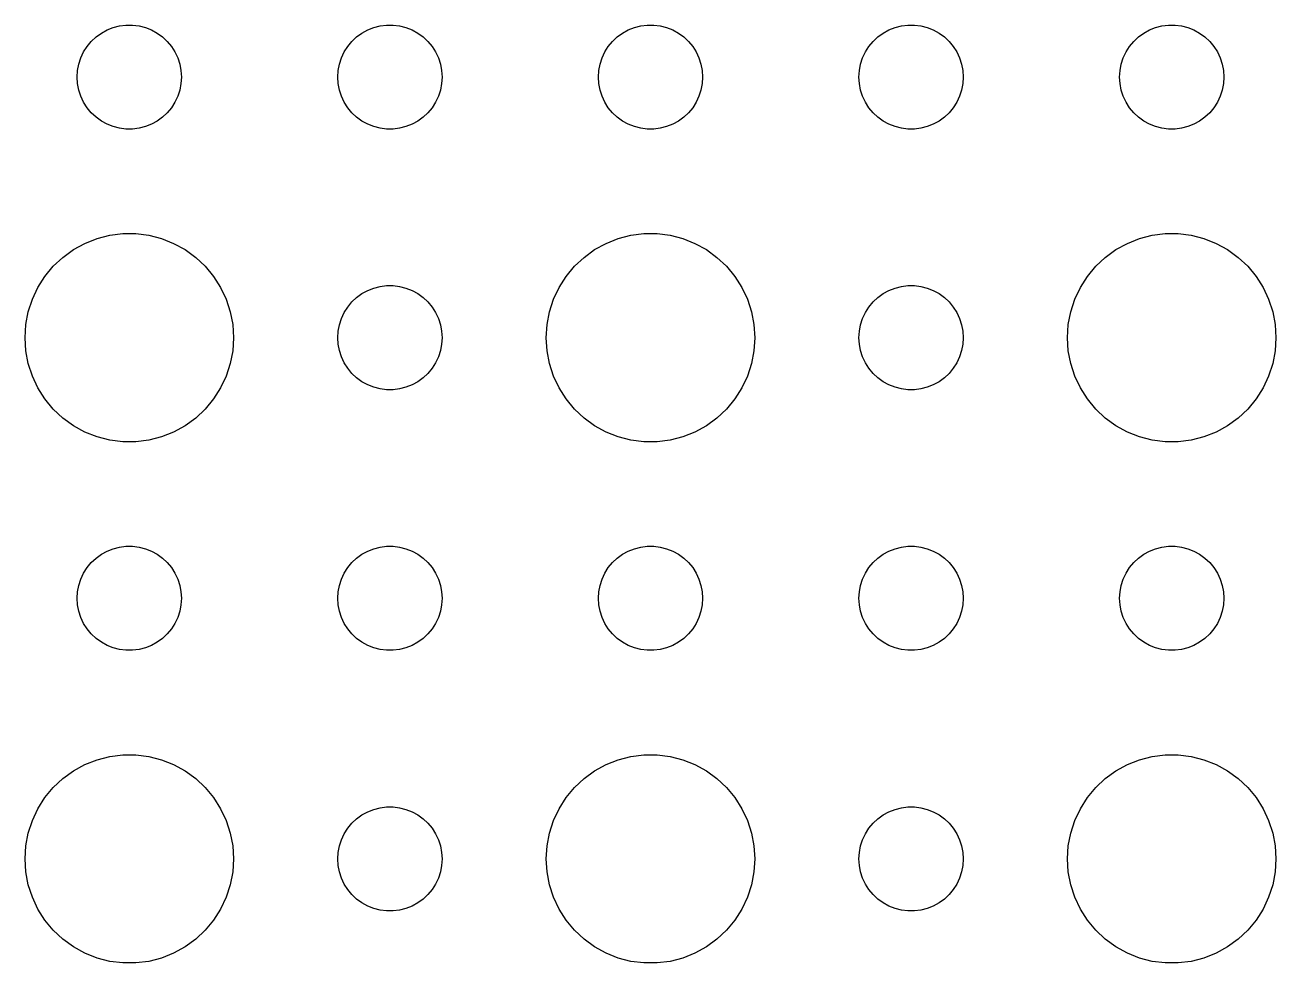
# Model space of a CAD drawing. Header units: metres. Extents: x -150 to 150, y -112 to 112.
# Drawn here: x 34.5 to 70.5, y -2.99 to 24 of the extents above; entities that cross this region are included whole.
import ezdxf

# ---------------------------------------------------------------- set-up
doc = ezdxf.new("R2010")
doc.units = ezdxf.units.M

msp = doc.modelspace()

# ---------------------------------------------------------------- linework, layer by layer
for p, q in [((36.5439, 23.6558), (36.6963, 23.7665)), ((36.6963, 23.7665), (36.8613, 23.8572)), ((36.8613, 23.8572), (37.0365, 23.9266)), ((37.0365, 23.9266), (37.2189, 23.9734)), ((37.2189, 23.9734), (37.4058, 23.997)), ((37.4058, 23.997), (37.5942, 23.997)), ((37.5942, 23.997), (37.7811, 23.9734)), ((37.7811, 23.9734), (37.9635, 23.9266)), ((37.9635, 23.9266), (38.1387, 23.8572)), ((38.1387, 23.8572), (38.3037, 23.7665)), ((38.3037, 23.7665), (38.4561, 23.6558)), ((44.0439, 23.6558), (44.1963, 23.7665)), ((44.1963, 23.7665), (44.3613, 23.8572)), ((44.3613, 23.8572), (44.5365, 23.9266)), ((44.5365, 23.9266), (44.7189, 23.9734)), ((44.7189, 23.9734), (44.9058, 23.997)), ((44.9058, 23.997), (45.0942, 23.997)), ((45.0942, 23.997), (45.2811, 23.9734)), ((45.2811, 23.9734), (45.4635, 23.9266)), ((45.4635, 23.9266), (45.6387, 23.8572)), ((45.6387, 23.8572), (45.8037, 23.7665)), ((45.8037, 23.7665), (45.9561, 23.6558)), ((51.5439, 23.6558), (51.6963, 23.7665)), ((51.6963, 23.7665), (51.8613, 23.8572)), ((51.8613, 23.8572), (52.0365, 23.9266)), ((52.0365, 23.9266), (52.2189, 23.9734)), ((52.2189, 23.9734), (52.4058, 23.997)), ((52.4058, 23.997), (52.5942, 23.997)), ((52.5942, 23.997), (52.7811, 23.9734)), ((52.7811, 23.9734), (52.9635, 23.9266)), ((52.9635, 23.9266), (53.1387, 23.8572)), ((53.1387, 23.8572), (53.3037, 23.7665)), ((53.3037, 23.7665), (53.4561, 23.6558)), ((59.0439, 23.6558), (59.1963, 23.7665)), ((59.1963, 23.7665), (59.3613, 23.8572)), ((59.3613, 23.8572), (59.5365, 23.9266)), ((59.5365, 23.9266), (59.7189, 23.9734)), ((59.7189, 23.9734), (59.9058, 23.997)), ((59.9058, 23.997), (60.0942, 23.997)), ((60.0942, 23.997), (60.2811, 23.9734)), ((60.2811, 23.9734), (60.4635, 23.9266)), ((60.4635, 23.9266), (60.6387, 23.8572)), ((60.6387, 23.8572), (60.8037, 23.7665)), ((60.8037, 23.7665), (60.9561, 23.6558)), ((66.5439, 23.6558), (66.6963, 23.7665)), ((66.6963, 23.7665), (66.8613, 23.8572)), ((66.8613, 23.8572), (67.0365, 23.9266)), ((67.0365, 23.9266), (67.2189, 23.9734)), ((67.2189, 23.9734), (67.4058, 23.997)), ((67.4058, 23.997), (67.5942, 23.997)), ((67.5942, 23.997), (67.7811, 23.9734)), ((67.7811, 23.9734), (67.9635, 23.9266)), ((67.9635, 23.9266), (68.1387, 23.8572)), ((68.1387, 23.8572), (68.3037, 23.7665)), ((68.3037, 23.7665), (68.4561, 23.6558)), ((36.2865, 23.3817), (36.4065, 23.5268)), ((36.4065, 23.5268), (36.5439, 23.6558)), ((38.4561, 23.6558), (38.5934, 23.5268)), ((38.5934, 23.5268), (38.7135, 23.3817)), ((43.7865, 23.3817), (43.9065, 23.5268)), ((43.9065, 23.5268), (44.0439, 23.6558)), ((45.9561, 23.6558), (46.0934, 23.5268)), ((46.0934, 23.5268), (46.2135, 23.3817)), ((51.2865, 23.3817), (51.4065, 23.5268)), ((51.4065, 23.5268), (51.5439, 23.6558)), ((53.4561, 23.6558), (53.5934, 23.5268)), ((53.5934, 23.5268), (53.7135, 23.3817)), ((58.7865, 23.3817), (58.9065, 23.5268)), ((58.9065, 23.5268), (59.0439, 23.6558)), ((60.9561, 23.6558), (61.0934, 23.5268)), ((61.0934, 23.5268), (61.2135, 23.3817)), ((66.2865, 23.3817), (66.4065, 23.5268)), ((66.4065, 23.5268), (66.5439, 23.6558)), ((68.4561, 23.6558), (68.5934, 23.5268)), ((68.5934, 23.5268), (68.7135, 23.3817)), ((36.0471, 22.873), (36.1053, 23.0522)), ((36.1053, 23.0522), (36.1855, 23.2226)), ((36.1855, 23.2226), (36.2865, 23.3817)), ((38.7135, 23.3817), (38.8145, 23.2226)), ((38.8145, 23.2226), (38.8947, 23.0522)), ((38.8947, 23.0522), (38.9529, 22.873)), ((43.5471, 22.873), (43.6053, 23.0522)), ((43.6053, 23.0522), (43.6855, 23.2226)), ((43.6855, 23.2226), (43.7865, 23.3817)), ((46.2135, 23.3817), (46.3145, 23.2226)), ((46.3145, 23.2226), (46.3947, 23.0522)), ((46.3947, 23.0522), (46.4529, 22.873)), ((51.0471, 22.873), (51.1053, 23.0522)), ((51.1053, 23.0522), (51.1855, 23.2226)), ((51.1855, 23.2226), (51.2865, 23.3817)), ((53.7135, 23.3817), (53.8145, 23.2226)), ((53.8145, 23.2226), (53.8947, 23.0522)), ((53.8947, 23.0522), (53.9529, 22.873)), ((58.5471, 22.873), (58.6053, 23.0522)), ((58.6053, 23.0522), (58.6855, 23.2226)), ((58.6855, 23.2226), (58.7865, 23.3817)), ((61.2135, 23.3817), (61.3145, 23.2226)), ((61.3145, 23.2226), (61.3947, 23.0522)), ((61.3947, 23.0522), (61.4529, 22.873)), ((66.0471, 22.873), (66.1053, 23.0522)), ((66.1053, 23.0522), (66.1855, 23.2226)), ((66.1855, 23.2226), (66.2865, 23.3817)), ((68.7135, 23.3817), (68.8145, 23.2226)), ((68.8145, 23.2226), (68.8947, 23.0522)), ((68.8947, 23.0522), (68.9529, 22.873)), ((36, 22.5), (36.0118, 22.688)), ((36.0118, 22.688), (36.0471, 22.873)), ((38.9529, 22.873), (38.9882, 22.688)), ((38.9882, 22.688), (39, 22.5)), ((43.5, 22.5), (43.5118, 22.688)), ((43.5118, 22.688), (43.5471, 22.873)), ((46.4529, 22.873), (46.4882, 22.688)), ((46.4882, 22.688), (46.5, 22.5)), ((51, 22.5), (51.0118, 22.688)), ((51.0118, 22.688), (51.0471, 22.873)), ((53.9529, 22.873), (53.9882, 22.688)), ((53.9882, 22.688), (54, 22.5)), ((58.5, 22.5), (58.5118, 22.688)), ((58.5118, 22.688), (58.5471, 22.873)), ((61.4529, 22.873), (61.4882, 22.688)), ((61.4882, 22.688), (61.5, 22.5)), ((66, 22.5), (66.0118, 22.688)), ((66.0118, 22.688), (66.0471, 22.873)), ((68.9529, 22.873), (68.9882, 22.688)), ((68.9882, 22.688), (69, 22.5)), ((36.0118, 22.312), (36, 22.5)), ((39, 22.5), (38.9882, 22.312)), ((43.5118, 22.312), (43.5, 22.5)), ((46.5, 22.5), (46.4882, 22.312)), ((51.0118, 22.312), (51, 22.5)), ((54, 22.5), (53.9882, 22.312)), ((58.5118, 22.312), (58.5, 22.5)), ((61.5, 22.5), (61.4882, 22.312)), ((66.0118, 22.312), (66, 22.5)), ((69, 22.5), (68.9882, 22.312)), ((36.0471, 22.127), (36.0118, 22.312)), ((36.1053, 21.9478), (36.0471, 22.127)), ((38.9529, 22.127), (38.8947, 21.9478)), ((38.9882, 22.312), (38.9529, 22.127)), ((43.5471, 22.127), (43.5118, 22.312)), ((43.6053, 21.9478), (43.5471, 22.127)), ((46.4529, 22.127), (46.3947, 21.9478)), ((46.4882, 22.312), (46.4529, 22.127)), ((51.0471, 22.127), (51.0118, 22.312)), ((51.1053, 21.9478), (51.0471, 22.127)), ((53.9529, 22.127), (53.8947, 21.9478)), ((53.9882, 22.312), (53.9529, 22.127)), ((58.5471, 22.127), (58.5118, 22.312)), ((58.6053, 21.9478), (58.5471, 22.127)), ((61.4529, 22.127), (61.3947, 21.9478)), ((61.4882, 22.312), (61.4529, 22.127)), ((66.0471, 22.127), (66.0118, 22.312)), ((66.1053, 21.9478), (66.0471, 22.127)), ((68.9529, 22.127), (68.8947, 21.9478)), ((68.9882, 22.312), (68.9529, 22.127)), ((36.1855, 21.7774), (36.1053, 21.9478)), ((36.2865, 21.6183), (36.1855, 21.7774)), ((36.4065, 21.4732), (36.2865, 21.6183)), ((38.7135, 21.6183), (38.5934, 21.4732)), ((38.8145, 21.7774), (38.7135, 21.6183)), ((38.8947, 21.9478), (38.8145, 21.7774)), ((43.6855, 21.7774), (43.6053, 21.9478)), ((43.7865, 21.6183), (43.6855, 21.7774)), ((43.9065, 21.4732), (43.7865, 21.6183)), ((46.2135, 21.6183), (46.0934, 21.4732)), ((46.3145, 21.7774), (46.2135, 21.6183)), ((46.3947, 21.9478), (46.3145, 21.7774)), ((51.1855, 21.7774), (51.1053, 21.9478)), ((51.2865, 21.6183), (51.1855, 21.7774)), ((51.4065, 21.4732), (51.2865, 21.6183)), ((53.7135, 21.6183), (53.5934, 21.4732)), ((53.8145, 21.7774), (53.7135, 21.6183)), ((53.8947, 21.9478), (53.8145, 21.7774)), ((58.6855, 21.7774), (58.6053, 21.9478)), ((58.7865, 21.6183), (58.6855, 21.7774)), ((58.9065, 21.4732), (58.7865, 21.6183)), ((61.2135, 21.6183), (61.0934, 21.4732)), ((61.3145, 21.7774), (61.2135, 21.6183)), ((61.3947, 21.9478), (61.3145, 21.7774)), ((66.1855, 21.7774), (66.1053, 21.9478)), ((66.2865, 21.6183), (66.1855, 21.7774)), ((66.4065, 21.4732), (66.2865, 21.6183)), ((68.7135, 21.6183), (68.5934, 21.4732)), ((68.8145, 21.7774), (68.7135, 21.6183)), ((68.8947, 21.9478), (68.8145, 21.7774)), ((36.5439, 21.3442), (36.4065, 21.4732)), ((36.6963, 21.2335), (36.5439, 21.3442)), ((38.4561, 21.3442), (38.3037, 21.2335)), ((38.5934, 21.4732), (38.4561, 21.3442)), ((44.0439, 21.3442), (43.9065, 21.4732)), ((44.1963, 21.2335), (44.0439, 21.3442)), ((45.9561, 21.3442), (45.8037, 21.2335)), ((46.0934, 21.4732), (45.9561, 21.3442)), ((51.5439, 21.3442), (51.4065, 21.4732)), ((51.6963, 21.2335), (51.5439, 21.3442)), ((53.4561, 21.3442), (53.3037, 21.2335)), ((53.5934, 21.4732), (53.4561, 21.3442)), ((59.0439, 21.3442), (58.9065, 21.4732)), ((59.1963, 21.2335), (59.0439, 21.3442)), ((60.9561, 21.3442), (60.8037, 21.2335)), ((61.0934, 21.4732), (60.9561, 21.3442)), ((66.5439, 21.3442), (66.4065, 21.4732)), ((66.6963, 21.2335), (66.5439, 21.3442)), ((68.4561, 21.3442), (68.3037, 21.2335)), ((68.5934, 21.4732), (68.4561, 21.3442)), ((36.8613, 21.1427), (36.6963, 21.2335)), ((37.0365, 21.0734), (36.8613, 21.1427)), ((37.2189, 21.0266), (37.0365, 21.0734)), ((37.4058, 21.003), (37.2189, 21.0266)), ((37.5942, 21.003), (37.4058, 21.003)), ((37.7811, 21.0266), (37.5942, 21.003)), ((37.9635, 21.0734), (37.7811, 21.0266)), ((38.1387, 21.1427), (37.9635, 21.0734)), ((38.3037, 21.2335), (38.1387, 21.1427)), ((44.3613, 21.1427), (44.1963, 21.2335)), ((44.5365, 21.0734), (44.3613, 21.1427)), ((44.7189, 21.0266), (44.5365, 21.0734)), ((44.9058, 21.003), (44.7189, 21.0266)), ((45.0942, 21.003), (44.9058, 21.003)), ((45.2811, 21.0266), (45.0942, 21.003)), ((45.4635, 21.0734), (45.2811, 21.0266)), ((45.6387, 21.1427), (45.4635, 21.0734)), ((45.8037, 21.2335), (45.6387, 21.1427)), ((51.8613, 21.1427), (51.6963, 21.2335)), ((52.0365, 21.0734), (51.8613, 21.1427)), ((52.2189, 21.0266), (52.0365, 21.0734)), ((52.4058, 21.003), (52.2189, 21.0266)), ((52.5942, 21.003), (52.4058, 21.003)), ((52.7811, 21.0266), (52.5942, 21.003)), ((52.9635, 21.0734), (52.7811, 21.0266)), ((53.1387, 21.1427), (52.9635, 21.0734)), ((53.3037, 21.2335), (53.1387, 21.1427)), ((59.3613, 21.1427), (59.1963, 21.2335)), ((59.5365, 21.0734), (59.3613, 21.1427)), ((59.7189, 21.0266), (59.5365, 21.0734)), ((59.9058, 21.003), (59.7189, 21.0266)), ((60.0942, 21.003), (59.9058, 21.003)), ((60.2811, 21.0266), (60.0942, 21.003)), ((60.4635, 21.0734), (60.2811, 21.0266)), ((60.6387, 21.1427), (60.4635, 21.0734)), ((60.8037, 21.2335), (60.6387, 21.1427)), ((66.8613, 21.1427), (66.6963, 21.2335)), ((67.0365, 21.0734), (66.8613, 21.1427)), ((67.2189, 21.0266), (67.0365, 21.0734)), ((67.4058, 21.003), (67.2189, 21.0266)), ((67.5942, 21.003), (67.4058, 21.003)), ((67.7811, 21.0266), (67.5942, 21.003)), ((67.9635, 21.0734), (67.7811, 21.0266)), ((68.1387, 21.1427), (67.9635, 21.0734)), ((68.3037, 21.2335), (68.1387, 21.1427)), ((35.8925, 17.533), (36.2227, 17.7145)), ((36.2227, 17.7145), (36.5729, 17.8532)), ((36.5729, 17.8532), (36.9379, 17.9469)), ((36.9379, 17.9469), (37.3116, 17.9941)), ((37.3116, 17.9941), (37.6884, 17.9941)), ((37.6884, 17.9941), (38.0621, 17.9469)), ((38.0621, 17.9469), (38.427, 17.8532)), ((38.427, 17.8532), (38.7773, 17.7145)), ((38.7773, 17.7145), (39.1075, 17.533)), ((50.8925, 17.533), (51.2227, 17.7145)), ((51.2227, 17.7145), (51.5729, 17.8532)), ((51.5729, 17.8532), (51.9379, 17.9469)), ((51.9379, 17.9469), (52.3116, 17.9941)), ((52.3116, 17.9941), (52.6884, 17.9941)), ((52.6884, 17.9941), (53.0621, 17.9469)), ((53.0621, 17.9469), (53.427, 17.8532)), ((53.427, 17.8532), (53.7773, 17.7145)), ((53.7773, 17.7145), (54.1075, 17.533)), ((65.8925, 17.533), (66.2227, 17.7145)), ((66.2227, 17.7145), (66.573, 17.8532)), ((66.573, 17.8532), (66.9379, 17.9469)), ((66.9379, 17.9469), (67.3116, 17.9941)), ((67.3116, 17.9941), (67.6884, 17.9941)), ((67.6884, 17.9941), (68.0621, 17.9469)), ((68.0621, 17.9469), (68.427, 17.8532)), ((68.427, 17.8532), (68.7773, 17.7145)), ((68.7773, 17.7145), (69.1075, 17.533)), ((35.3131, 17.0536), (35.5877, 17.3115)), ((35.5877, 17.3115), (35.8925, 17.533)), ((39.1075, 17.533), (39.4123, 17.3115)), ((39.4123, 17.3115), (39.6869, 17.0536)), ((50.3131, 17.0536), (50.5877, 17.3115)), ((50.5877, 17.3115), (50.8925, 17.533)), ((54.1075, 17.533), (54.4123, 17.3115)), ((54.4123, 17.3115), (54.6869, 17.0536)), ((65.3131, 17.0536), (65.5877, 17.3115)), ((65.5877, 17.3115), (65.8925, 17.533)), ((69.1075, 17.533), (69.4123, 17.3115)), ((69.4123, 17.3115), (69.6869, 17.0536)), ((35.0729, 16.7634), (35.3131, 17.0536)), ((39.6869, 17.0536), (39.927, 16.7634)), ((50.0729, 16.7634), (50.3131, 17.0536)), ((54.6869, 17.0536), (54.927, 16.7634)), ((65.073, 16.7634), (65.3131, 17.0536)), ((69.6869, 17.0536), (69.927, 16.7634)), ((34.8711, 16.4453), (35.0729, 16.7634)), ((39.927, 16.7634), (40.1289, 16.4453)), ((49.8711, 16.4453), (50.0729, 16.7634)), ((54.927, 16.7634), (55.1289, 16.4453)), ((64.8711, 16.4453), (65.073, 16.7634)), ((69.927, 16.7634), (70.1289, 16.4453)), ((34.7107, 16.1044), (34.8711, 16.4453)), ((40.1289, 16.4453), (40.2893, 16.1044)), ((44.0439, 16.1558), (44.1963, 16.2665)), ((44.1963, 16.2665), (44.3613, 16.3572)), ((44.3613, 16.3572), (44.5365, 16.4266)), ((44.5365, 16.4266), (44.7189, 16.4734)), ((44.7189, 16.4734), (44.9058, 16.497)), ((44.9058, 16.497), (45.0942, 16.497)), ((45.0942, 16.497), (45.2811, 16.4734)), ((45.2811, 16.4734), (45.4635, 16.4266)), ((45.4635, 16.4266), (45.6387, 16.3572)), ((45.6387, 16.3572), (45.8037, 16.2665)), ((45.8037, 16.2665), (45.9561, 16.1558)), ((49.7107, 16.1044), (49.8711, 16.4453)), ((55.1289, 16.4453), (55.2893, 16.1044)), ((59.0439, 16.1558), (59.1963, 16.2665)), ((59.1963, 16.2665), (59.3613, 16.3572)), ((59.3613, 16.3572), (59.5365, 16.4266)), ((59.5365, 16.4266), (59.7189, 16.4734)), ((59.7189, 16.4734), (59.9058, 16.497)), ((59.9058, 16.497), (60.0942, 16.497)), ((60.0942, 16.497), (60.2811, 16.4734)), ((60.2811, 16.4734), (60.4635, 16.4266)), ((60.4635, 16.4266), (60.6387, 16.3572)), ((60.6387, 16.3572), (60.8037, 16.2665)), ((60.8037, 16.2665), (60.9561, 16.1558)), ((64.7107, 16.1044), (64.8711, 16.4453)), ((70.1289, 16.4453), (70.2893, 16.1044)), ((34.5942, 15.7461), (34.7107, 16.1044)), ((40.2893, 16.1044), (40.4057, 15.7461)), ((43.6855, 15.7226), (43.7865, 15.8817)), ((43.7865, 15.8817), (43.9065, 16.0268)), ((43.9065, 16.0268), (44.0439, 16.1558)), ((45.9561, 16.1558), (46.0934, 16.0268)), ((46.0934, 16.0268), (46.2135, 15.8817)), ((46.2135, 15.8817), (46.3145, 15.7226)), ((49.5942, 15.7461), (49.7107, 16.1044)), ((55.2893, 16.1044), (55.4057, 15.7461)), ((58.6855, 15.7226), (58.7865, 15.8817)), ((58.7865, 15.8817), (58.9065, 16.0268)), ((58.9065, 16.0268), (59.0439, 16.1558)), ((60.9561, 16.1558), (61.0934, 16.0268)), ((61.0934, 16.0268), (61.2135, 15.8817)), ((61.2135, 15.8817), (61.3145, 15.7226)), ((64.5943, 15.7461), (64.7107, 16.1044)), ((70.2893, 16.1044), (70.4057, 15.7461)), ((34.5237, 15.376), (34.5942, 15.7461)), ((40.4057, 15.7461), (40.4763, 15.376)), ((43.5471, 15.373), (43.6053, 15.5522)), ((43.6053, 15.5522), (43.6855, 15.7226)), ((46.3145, 15.7226), (46.3947, 15.5522)), ((46.3947, 15.5522), (46.4529, 15.373)), ((49.5237, 15.376), (49.5942, 15.7461)), ((55.4057, 15.7461), (55.4763, 15.376)), ((58.5471, 15.373), (58.6053, 15.5522)), ((58.6053, 15.5522), (58.6855, 15.7226)), ((61.3145, 15.7226), (61.3947, 15.5522)), ((61.3947, 15.5522), (61.4529, 15.373)), ((64.5237, 15.376), (64.5943, 15.7461)), ((70.4057, 15.7461), (70.4763, 15.376)), ((34.5, 15), (34.5237, 15.376)), ((40.4763, 15.376), (40.5, 15)), ((43.5, 15), (43.5118, 15.188)), ((43.5118, 15.188), (43.5471, 15.373)), ((46.4529, 15.373), (46.4882, 15.188)), ((46.4882, 15.188), (46.5, 15)), ((49.5, 15), (49.5237, 15.376)), ((55.4763, 15.376), (55.5, 15)), ((58.5, 15), (58.5118, 15.188)), ((58.5118, 15.188), (58.5471, 15.373)), ((61.4529, 15.373), (61.4882, 15.188)), ((61.4882, 15.188), (61.5, 15)), ((64.5, 15), (64.5237, 15.376)), ((70.4763, 15.376), (70.5, 15)), ((34.5237, 14.624), (34.5, 15)), ((40.5, 15), (40.4763, 14.624)), ((43.5118, 14.812), (43.5, 15)), ((43.5471, 14.627), (43.5118, 14.812)), ((46.4882, 14.812), (46.4529, 14.627)), ((46.5, 15), (46.4882, 14.812)), ((49.5237, 14.624), (49.5, 15)), ((55.5, 15), (55.4763, 14.624)), ((58.5118, 14.812), (58.5, 15)), ((58.5471, 14.627), (58.5118, 14.812)), ((61.4882, 14.812), (61.4529, 14.627)), ((61.5, 15), (61.4882, 14.812)), ((64.5237, 14.624), (64.5, 15)), ((70.5, 15), (70.4763, 14.624)), ((34.5942, 14.2539), (34.5237, 14.624)), ((40.4763, 14.624), (40.4057, 14.2539)), ((43.6053, 14.4478), (43.5471, 14.627)), ((43.6855, 14.2774), (43.6053, 14.4478)), ((46.3947, 14.4478), (46.3145, 14.2774)), ((46.4529, 14.627), (46.3947, 14.4478)), ((49.5942, 14.2539), (49.5237, 14.624)), ((55.4763, 14.624), (55.4057, 14.2539)), ((58.6053, 14.4478), (58.5471, 14.627)), ((58.6855, 14.2774), (58.6053, 14.4478)), ((61.3947, 14.4478), (61.3145, 14.2774)), ((61.4529, 14.627), (61.3947, 14.4478)), ((64.5943, 14.2539), (64.5237, 14.624)), ((70.4763, 14.624), (70.4057, 14.2539)), ((34.7107, 13.8956), (34.5942, 14.2539)), ((40.4057, 14.2539), (40.2893, 13.8956)), ((43.7865, 14.1183), (43.6855, 14.2774)), ((43.9065, 13.9732), (43.7865, 14.1183)), ((46.2135, 14.1183), (46.0934, 13.9732)), ((46.3145, 14.2774), (46.2135, 14.1183)), ((49.7107, 13.8956), (49.5942, 14.2539)), ((55.4057, 14.2539), (55.2893, 13.8956)), ((58.7865, 14.1183), (58.6855, 14.2774)), ((58.9065, 13.9732), (58.7865, 14.1183)), ((61.2135, 14.1183), (61.0934, 13.9732)), ((61.3145, 14.2774), (61.2135, 14.1183)), ((64.7107, 13.8956), (64.5943, 14.2539)), ((70.4057, 14.2539), (70.2893, 13.8956)), ((34.8711, 13.5547), (34.7107, 13.8956)), ((40.2893, 13.8956), (40.1289, 13.5547)), ((44.0439, 13.8442), (43.9065, 13.9732)), ((44.1963, 13.7335), (44.0439, 13.8442)), ((44.3613, 13.6427), (44.1963, 13.7335)), ((45.8037, 13.7335), (45.6387, 13.6427)), ((45.9561, 13.8442), (45.8037, 13.7335)), ((46.0934, 13.9732), (45.9561, 13.8442)), ((49.8711, 13.5547), (49.7107, 13.8956)), ((55.2893, 13.8956), (55.1289, 13.5547)), ((59.0439, 13.8442), (58.9065, 13.9732)), ((59.1963, 13.7335), (59.0439, 13.8442)), ((59.3613, 13.6427), (59.1963, 13.7335)), ((60.8037, 13.7335), (60.6387, 13.6427)), ((60.9561, 13.8442), (60.8037, 13.7335)), ((61.0934, 13.9732), (60.9561, 13.8442)), ((64.8711, 13.5547), (64.7107, 13.8956)), ((70.2893, 13.8956), (70.1289, 13.5547)), ((35.0729, 13.2366), (34.8711, 13.5547)), ((40.1289, 13.5547), (39.927, 13.2366)), ((44.5365, 13.5734), (44.3613, 13.6427)), ((44.7189, 13.5266), (44.5365, 13.5734)), ((44.9058, 13.5029), (44.7189, 13.5266)), ((45.0942, 13.5029), (44.9058, 13.5029)), ((45.2811, 13.5266), (45.0942, 13.5029)), ((45.4635, 13.5734), (45.2811, 13.5266)), ((45.6387, 13.6427), (45.4635, 13.5734)), ((50.0729, 13.2366), (49.8711, 13.5547)), ((55.1289, 13.5547), (54.927, 13.2366)), ((59.5365, 13.5734), (59.3613, 13.6427)), ((59.7189, 13.5266), (59.5365, 13.5734)), ((59.9058, 13.5029), (59.7189, 13.5266)), ((60.0942, 13.5029), (59.9058, 13.5029)), ((60.2811, 13.5266), (60.0942, 13.5029)), ((60.4635, 13.5734), (60.2811, 13.5266)), ((60.6387, 13.6427), (60.4635, 13.5734)), ((65.073, 13.2366), (64.8711, 13.5547)), ((70.1289, 13.5547), (69.927, 13.2366)), ((35.3131, 12.9464), (35.0729, 13.2366)), ((39.927, 13.2366), (39.6869, 12.9464)), ((50.3131, 12.9464), (50.0729, 13.2366)), ((54.927, 13.2366), (54.6869, 12.9464)), ((65.3131, 12.9464), (65.073, 13.2366)), ((69.927, 13.2366), (69.6869, 12.9464)), ((35.5877, 12.6884), (35.3131, 12.9464)), ((35.8925, 12.467), (35.5877, 12.6884)), ((39.4123, 12.6884), (39.1075, 12.467)), ((39.6869, 12.9464), (39.4123, 12.6884)), ((50.5877, 12.6884), (50.3131, 12.9464)), ((50.8925, 12.467), (50.5877, 12.6884)), ((54.4123, 12.6884), (54.1075, 12.467)), ((54.6869, 12.9464), (54.4123, 12.6884)), ((65.5877, 12.6884), (65.3131, 12.9464)), ((65.8925, 12.467), (65.5877, 12.6884)), ((69.4123, 12.6884), (69.1075, 12.467)), ((69.6869, 12.9464), (69.4123, 12.6884)), ((36.2227, 12.2855), (35.8925, 12.467)), ((36.5729, 12.1468), (36.2227, 12.2855)), ((38.7773, 12.2855), (38.427, 12.1468)), ((39.1075, 12.467), (38.7773, 12.2855)), ((51.2227, 12.2855), (50.8925, 12.467)), ((51.5729, 12.1468), (51.2227, 12.2855)), ((53.7773, 12.2855), (53.427, 12.1468)), ((54.1075, 12.467), (53.7773, 12.2855)), ((66.2227, 12.2855), (65.8925, 12.467)), ((66.573, 12.1468), (66.2227, 12.2855)), ((68.7773, 12.2855), (68.427, 12.1468)), ((69.1075, 12.467), (68.7773, 12.2855)), ((36.9379, 12.0531), (36.5729, 12.1468)), ((37.3116, 12.0059), (36.9379, 12.0531)), ((37.6884, 12.0059), (37.3116, 12.0059)), ((38.0621, 12.0531), (37.6884, 12.0059)), ((38.427, 12.1468), (38.0621, 12.0531)), ((51.9379, 12.0531), (51.5729, 12.1468)), ((52.3116, 12.0059), (51.9379, 12.0531)), ((52.6884, 12.0059), (52.3116, 12.0059)), ((53.0621, 12.0531), (52.6884, 12.0059)), ((53.427, 12.1468), (53.0621, 12.0531)), ((66.9379, 12.0531), (66.573, 12.1468)), ((67.3116, 12.0059), (66.9379, 12.0531)), ((67.6884, 12.0059), (67.3116, 12.0059)), ((68.0621, 12.0531), (67.6884, 12.0059)), ((68.427, 12.1468), (68.0621, 12.0531)), ((36.4065, 8.52681), (36.5439, 8.65576)), ((36.5439, 8.65576), (36.6963, 8.76648)), ((36.6963, 8.76648), (36.8613, 8.85724)), ((36.8613, 8.85724), (37.0365, 8.92657)), ((37.0365, 8.92657), (37.2189, 8.97342)), ((37.2189, 8.97342), (37.4058, 8.99704)), ((37.4058, 8.99704), (37.5942, 8.99704)), ((37.5942, 8.99704), (37.7811, 8.97342)), ((37.7811, 8.97342), (37.9635, 8.92657)), ((37.9635, 8.92657), (38.1387, 8.85724)), ((38.1387, 8.85724), (38.3037, 8.76648)), ((38.3037, 8.76648), (38.4561, 8.65576)), ((38.4561, 8.65576), (38.5934, 8.52681)), ((43.9065, 8.52681), (44.0439, 8.65576)), ((44.0439, 8.65576), (44.1963, 8.76648)), ((44.1963, 8.76648), (44.3613, 8.85724)), ((44.3613, 8.85724), (44.5365, 8.92657)), ((44.5365, 8.92657), (44.7189, 8.97342)), ((44.7189, 8.97342), (44.9058, 8.99704)), ((44.9058, 8.99704), (45.0942, 8.99704)), ((45.0942, 8.99704), (45.2811, 8.97342)), ((45.2811, 8.97342), (45.4635, 8.92657)), ((45.4635, 8.92657), (45.6387, 8.85724)), ((45.6387, 8.85724), (45.8037, 8.76648)), ((45.8037, 8.76648), (45.9561, 8.65576)), ((45.9561, 8.65576), (46.0934, 8.52681)), ((51.4065, 8.52681), (51.5439, 8.65576)), ((51.5439, 8.65576), (51.6963, 8.76648)), ((51.6963, 8.76648), (51.8613, 8.85724)), ((51.8613, 8.85724), (52.0365, 8.92657)), ((52.0365, 8.92657), (52.2189, 8.97342)), ((52.2189, 8.97342), (52.4058, 8.99704)), ((52.4058, 8.99704), (52.5942, 8.99704)), ((52.5942, 8.99704), (52.7811, 8.97342)), ((52.7811, 8.97342), (52.9635, 8.92657)), ((52.9635, 8.92657), (53.1387, 8.85724)), ((53.1387, 8.85724), (53.3037, 8.76648)), ((53.3037, 8.76648), (53.4561, 8.65576)), ((53.4561, 8.65576), (53.5934, 8.52681)), ((58.9065, 8.52681), (59.0439, 8.65576)), ((59.0439, 8.65576), (59.1963, 8.76648)), ((59.1963, 8.76648), (59.3613, 8.85724)), ((59.3613, 8.85724), (59.5365, 8.92657)), ((59.5365, 8.92657), (59.7189, 8.97342)), ((59.7189, 8.97342), (59.9058, 8.99704)), ((59.9058, 8.99704), (60.0942, 8.99704)), ((60.0942, 8.99704), (60.2811, 8.97342)), ((60.2811, 8.97342), (60.4635, 8.92657)), ((60.4635, 8.92657), (60.6387, 8.85724)), ((60.6387, 8.85724), (60.8037, 8.76648)), ((60.8037, 8.76648), (60.9561, 8.65576)), ((60.9561, 8.65576), (61.0934, 8.52681)), ((66.4065, 8.52681), (66.5439, 8.65576)), ((66.5439, 8.65576), (66.6963, 8.76648)), ((66.6963, 8.76648), (66.8613, 8.85724)), ((66.8613, 8.85724), (67.0365, 8.92657)), ((67.0365, 8.92657), (67.2189, 8.97342)), ((67.2189, 8.97342), (67.4058, 8.99704)), ((67.4058, 8.99704), (67.5942, 8.99704)), ((67.5942, 8.99704), (67.7811, 8.97342)), ((67.7811, 8.97342), (67.9635, 8.92657)), ((67.9635, 8.92657), (68.1387, 8.85724)), ((68.1387, 8.85724), (68.3037, 8.76648)), ((68.3037, 8.76648), (68.4561, 8.65576)), ((68.4561, 8.65576), (68.5934, 8.52681)), ((36.1855, 8.22263), (36.2865, 8.38167)), ((36.2865, 8.38167), (36.4065, 8.52681)), ((38.5934, 8.52681), (38.7135, 8.38167)), ((38.7135, 8.38167), (38.8145, 8.22263)), ((43.6855, 8.22263), (43.7865, 8.38167)), ((43.7865, 8.38167), (43.9065, 8.52681)), ((46.0934, 8.52681), (46.2135, 8.38167)), ((46.2135, 8.38167), (46.3145, 8.22263)), ((51.1855, 8.22263), (51.2865, 8.38167)), ((51.2865, 8.38167), (51.4065, 8.52681)), ((53.5934, 8.52681), (53.7135, 8.38167)), ((53.7135, 8.38167), (53.8145, 8.22263)), ((58.6855, 8.22263), (58.7865, 8.38167)), ((58.7865, 8.38167), (58.9065, 8.52681)), ((61.0934, 8.52681), (61.2135, 8.38167)), ((61.2135, 8.38167), (61.3145, 8.22263)), ((66.1855, 8.22263), (66.2865, 8.38167)), ((66.2865, 8.38167), (66.4065, 8.52681)), ((68.5934, 8.52681), (68.7135, 8.38167)), ((68.7135, 8.38167), (68.8145, 8.22263)), ((36.0471, 7.87303), (36.1053, 8.05219)), ((36.1053, 8.05219), (36.1855, 8.22263)), ((38.8145, 8.22263), (38.8947, 8.05219)), ((38.8947, 8.05219), (38.9529, 7.87303)), ((43.5471, 7.87303), (43.6053, 8.05219)), ((43.6053, 8.05219), (43.6855, 8.22263)), ((46.3145, 8.22263), (46.3947, 8.05219)), ((46.3947, 8.05219), (46.4529, 7.87303)), ((51.0471, 7.87303), (51.1053, 8.05219)), ((51.1053, 8.05219), (51.1855, 8.22263)), ((53.8145, 8.22263), (53.8947, 8.05219)), ((53.8947, 8.05219), (53.9529, 7.87303)), ((58.5471, 7.87303), (58.6053, 8.05219)), ((58.6053, 8.05219), (58.6855, 8.22263)), ((61.3145, 8.22263), (61.3947, 8.05219)), ((61.3947, 8.05219), (61.4529, 7.87303)), ((66.0471, 7.87303), (66.1053, 8.05219)), ((66.1053, 8.05219), (66.1855, 8.22263)), ((68.8145, 8.22263), (68.8947, 8.05219)), ((68.8947, 8.05219), (68.9529, 7.87303)), ((36, 7.5), (36.0118, 7.68799)), ((36.0118, 7.68799), (36.0471, 7.87303)), ((38.9529, 7.87303), (38.9882, 7.68799)), ((38.9882, 7.68799), (39, 7.5)), ((43.5, 7.5), (43.5118, 7.68799)), ((43.5118, 7.68799), (43.5471, 7.87303)), ((46.4529, 7.87303), (46.4882, 7.68799)), ((46.4882, 7.68799), (46.5, 7.5)), ((51, 7.5), (51.0118, 7.68799)), ((51.0118, 7.68799), (51.0471, 7.87303)), ((53.9529, 7.87303), (53.9882, 7.68799)), ((53.9882, 7.68799), (54, 7.5)), ((58.5, 7.5), (58.5118, 7.68799)), ((58.5118, 7.68799), (58.5471, 7.87303)), ((61.4529, 7.87303), (61.4882, 7.68799)), ((61.4882, 7.68799), (61.5, 7.5)), ((66, 7.5), (66.0118, 7.68799)), ((66.0118, 7.68799), (66.0471, 7.87303)), ((68.9529, 7.87303), (68.9882, 7.68799)), ((68.9882, 7.68799), (69, 7.5)), ((36.0118, 7.312), (36, 7.5)), ((36.0471, 7.12695), (36.0118, 7.312)), ((38.9882, 7.312), (38.9529, 7.12695)), ((39, 7.5), (38.9882, 7.312)), ((43.5118, 7.312), (43.5, 7.5)), ((43.5471, 7.12695), (43.5118, 7.312)), ((46.4882, 7.312), (46.4529, 7.12695)), ((46.5, 7.5), (46.4882, 7.312)), ((51.0118, 7.312), (51, 7.5)), ((51.0471, 7.12695), (51.0118, 7.312)), ((53.9882, 7.312), (53.9529, 7.12695)), ((54, 7.5), (53.9882, 7.312)), ((58.5118, 7.312), (58.5, 7.5)), ((58.5471, 7.12695), (58.5118, 7.312)), ((61.4882, 7.312), (61.4529, 7.12695)), ((61.5, 7.5), (61.4882, 7.312)), ((66.0118, 7.312), (66, 7.5)), ((66.0471, 7.12695), (66.0118, 7.312)), ((68.9882, 7.312), (68.9529, 7.12695)), ((69, 7.5), (68.9882, 7.312)), ((36.1053, 6.9478), (36.0471, 7.12695)), ((36.1855, 6.77736), (36.1053, 6.9478)), ((38.8947, 6.9478), (38.8145, 6.77736)), ((38.9529, 7.12695), (38.8947, 6.9478)), ((43.6053, 6.9478), (43.5471, 7.12695)), ((43.6855, 6.77736), (43.6053, 6.9478)), ((46.3947, 6.9478), (46.3145, 6.77736)), ((46.4529, 7.12695), (46.3947, 6.9478)), ((51.1053, 6.9478), (51.0471, 7.12695)), ((51.1855, 6.77736), (51.1053, 6.9478)), ((53.8947, 6.9478), (53.8145, 6.77736)), ((53.9529, 7.12695), (53.8947, 6.9478)), ((58.6053, 6.9478), (58.5471, 7.12695)), ((58.6855, 6.77736), (58.6053, 6.9478)), ((61.3947, 6.9478), (61.3145, 6.77736)), ((61.4529, 7.12695), (61.3947, 6.9478)), ((66.1053, 6.9478), (66.0471, 7.12695)), ((66.1855, 6.77736), (66.1053, 6.9478)), ((68.8947, 6.9478), (68.8145, 6.77736)), ((68.9529, 7.12695), (68.8947, 6.9478)), ((36.2865, 6.61832), (36.1855, 6.77736)), ((36.4065, 6.47318), (36.2865, 6.61832)), ((38.7135, 6.61832), (38.5934, 6.47318)), ((38.8145, 6.77736), (38.7135, 6.61832)), ((43.7865, 6.61832), (43.6855, 6.77736)), ((43.9065, 6.47318), (43.7865, 6.61832)), ((46.2135, 6.61832), (46.0934, 6.47318)), ((46.3145, 6.77736), (46.2135, 6.61832)), ((51.2865, 6.61832), (51.1855, 6.77736)), ((51.4065, 6.47318), (51.2865, 6.61832)), ((53.7135, 6.61832), (53.5934, 6.47318)), ((53.8145, 6.77736), (53.7135, 6.61832)), ((58.7865, 6.61832), (58.6855, 6.77736)), ((58.9065, 6.47318), (58.7865, 6.61832)), ((61.2135, 6.61832), (61.0934, 6.47318)), ((61.3145, 6.77736), (61.2135, 6.61832)), ((66.2865, 6.61832), (66.1855, 6.77736)), ((66.4065, 6.47318), (66.2865, 6.61832)), ((68.7135, 6.61832), (68.5934, 6.47318)), ((68.8145, 6.77736), (68.7135, 6.61832)), ((36.5439, 6.34422), (36.4065, 6.47318)), ((36.6963, 6.23351), (36.5439, 6.34422)), ((36.8613, 6.14275), (36.6963, 6.23351)), ((37.0365, 6.07341), (36.8613, 6.14275)), ((38.1387, 6.14275), (37.9635, 6.07341)), ((38.3037, 6.23351), (38.1387, 6.14275)), ((38.4561, 6.34422), (38.3037, 6.23351)), ((38.5934, 6.47318), (38.4561, 6.34422)), ((44.0439, 6.34422), (43.9065, 6.47318)), ((44.1963, 6.23351), (44.0439, 6.34422)), ((44.3613, 6.14275), (44.1963, 6.23351)), ((44.5365, 6.07341), (44.3613, 6.14275)), ((45.6387, 6.14275), (45.4635, 6.07341)), ((45.8037, 6.23351), (45.6387, 6.14275)), ((45.9561, 6.34422), (45.8037, 6.23351)), ((46.0934, 6.47318), (45.9561, 6.34422)), ((51.5439, 6.34422), (51.4065, 6.47318)), ((51.6963, 6.23351), (51.5439, 6.34422)), ((51.8613, 6.14275), (51.6963, 6.23351)), ((52.0365, 6.07341), (51.8613, 6.14275)), ((53.1387, 6.14275), (52.9635, 6.07341)), ((53.3037, 6.23351), (53.1387, 6.14275)), ((53.4561, 6.34422), (53.3037, 6.23351)), ((53.5934, 6.47318), (53.4561, 6.34422)), ((59.0439, 6.34422), (58.9065, 6.47318)), ((59.1963, 6.23351), (59.0439, 6.34422)), ((59.3613, 6.14275), (59.1963, 6.23351)), ((59.5365, 6.07341), (59.3613, 6.14275)), ((60.6387, 6.14275), (60.4635, 6.07341)), ((60.8037, 6.23351), (60.6387, 6.14275)), ((60.9561, 6.34422), (60.8037, 6.23351)), ((61.0934, 6.47318), (60.9561, 6.34422)), ((66.5439, 6.34422), (66.4065, 6.47318)), ((66.6963, 6.23351), (66.5439, 6.34422)), ((66.8613, 6.14275), (66.6963, 6.23351)), ((67.0365, 6.07341), (66.8613, 6.14275)), ((68.1387, 6.14275), (67.9635, 6.07341)), ((68.3037, 6.23351), (68.1387, 6.14275)), ((68.4561, 6.34422), (68.3037, 6.23351)), ((68.5934, 6.47318), (68.4561, 6.34422)), ((37.2189, 6.02657), (37.0365, 6.07341)), ((37.4058, 6.00294), (37.2189, 6.02657)), ((37.5942, 6.00294), (37.4058, 6.00294)), ((37.7811, 6.02657), (37.5942, 6.00294)), ((37.9635, 6.07341), (37.7811, 6.02657)), ((44.7189, 6.02657), (44.5365, 6.07341)), ((44.9058, 6.00294), (44.7189, 6.02657)), ((45.0942, 6.00294), (44.9058, 6.00294)), ((45.2811, 6.02657), (45.0942, 6.00294)), ((45.4635, 6.07341), (45.2811, 6.02657)), ((52.2189, 6.02657), (52.0365, 6.07341)), ((52.4058, 6.00294), (52.2189, 6.02657)), ((52.5942, 6.00294), (52.4058, 6.00294)), ((52.7811, 6.02657), (52.5942, 6.00294)), ((52.9635, 6.07341), (52.7811, 6.02657)), ((59.7189, 6.02657), (59.5365, 6.07341)), ((59.9058, 6.00294), (59.7189, 6.02657)), ((60.0942, 6.00294), (59.9058, 6.00294)), ((60.2811, 6.02657), (60.0942, 6.00294)), ((60.4635, 6.07341), (60.2811, 6.02657)), ((67.2189, 6.02657), (67.0365, 6.07341)), ((67.4058, 6.00294), (67.2189, 6.02657)), ((67.5942, 6.00294), (67.4058, 6.00294)), ((67.7811, 6.02657), (67.5942, 6.00294)), ((67.9635, 6.07341), (67.7811, 6.02657)), ((36.5729, 2.85316), (36.9379, 2.94685)), ((36.9379, 2.94685), (37.3116, 2.99408)), ((37.3116, 2.99408), (37.6884, 2.99408)), ((37.6884, 2.99408), (38.0621, 2.94685)), ((38.0621, 2.94685), (38.427, 2.85316)), ((51.5729, 2.85316), (51.9379, 2.94685)), ((51.9379, 2.94685), (52.3116, 2.99408)), ((52.3116, 2.99408), (52.6884, 2.99408)), ((52.6884, 2.99408), (53.0621, 2.94685)), ((53.0621, 2.94685), (53.427, 2.85316)), ((66.573, 2.85316), (66.9379, 2.94685)), ((66.9379, 2.94685), (67.3116, 2.99408)), ((67.3116, 2.99408), (67.6884, 2.99408)), ((67.6884, 2.99408), (68.0621, 2.94685)), ((68.0621, 2.94685), (68.427, 2.85316)), ((35.5877, 2.31154), (35.8925, 2.53297)), ((35.8925, 2.53297), (36.2227, 2.71448)), ((36.2227, 2.71448), (36.5729, 2.85316)), ((38.427, 2.85316), (38.7773, 2.71448)), ((38.7773, 2.71448), (39.1075, 2.53297)), ((39.1075, 2.53297), (39.4123, 2.31154)), ((50.5877, 2.31154), (50.8925, 2.53297)), ((50.8925, 2.53297), (51.2227, 2.71448)), ((51.2227, 2.71448), (51.5729, 2.85316)), ((53.427, 2.85316), (53.7773, 2.71448)), ((53.7773, 2.71448), (54.1075, 2.53297)), ((54.1075, 2.53297), (54.4123, 2.31154)), ((65.5877, 2.31154), (65.8925, 2.53297)), ((65.8925, 2.53297), (66.2227, 2.71448)), ((66.2227, 2.71448), (66.573, 2.85316)), ((68.427, 2.85316), (68.7773, 2.71448)), ((68.7773, 2.71448), (69.1075, 2.53297)), ((69.1075, 2.53297), (69.4123, 2.31154)), ((35.3131, 2.05363), (35.5877, 2.31154)), ((39.4123, 2.31154), (39.6869, 2.05363)), ((50.3131, 2.05363), (50.5877, 2.31154)), ((54.4123, 2.31154), (54.6869, 2.05363)), ((65.3131, 2.05363), (65.5877, 2.31154)), ((69.4123, 2.31154), (69.6869, 2.05363)), ((35.0729, 1.76335), (35.3131, 2.05363)), ((39.6869, 2.05363), (39.927, 1.76335)), ((50.0729, 1.76335), (50.3131, 2.05363)), ((54.6869, 2.05363), (54.927, 1.76335)), ((65.073, 1.76335), (65.3131, 2.05363)), ((69.6869, 2.05363), (69.927, 1.76335)), ((34.7107, 1.10437), (34.8711, 1.44525)), ((34.8711, 1.44525), (35.0729, 1.76335)), ((39.927, 1.76335), (40.1289, 1.44525)), ((40.1289, 1.44525), (40.2893, 1.10437)), ((44.5365, 1.42657), (44.7189, 1.47342)), ((44.7189, 1.47342), (44.9058, 1.49704)), ((44.9058, 1.49704), (45.0942, 1.49704)), ((45.0942, 1.49704), (45.2811, 1.47342)), ((45.2811, 1.47342), (45.4635, 1.42657)), ((49.7107, 1.10437), (49.8711, 1.44525)), ((49.8711, 1.44525), (50.0729, 1.76335)), ((54.927, 1.76335), (55.1289, 1.44525)), ((55.1289, 1.44525), (55.2893, 1.10437)), ((59.5365, 1.42657), (59.7189, 1.47342)), ((59.7189, 1.47342), (59.9058, 1.49704)), ((59.9058, 1.49704), (60.0942, 1.49704)), ((60.0942, 1.49704), (60.2811, 1.47342)), ((60.2811, 1.47342), (60.4635, 1.42657)), ((64.7107, 1.10437), (64.8711, 1.44525)), ((64.8711, 1.44525), (65.073, 1.76335)), ((69.927, 1.76335), (70.1289, 1.44525)), ((70.1289, 1.44525), (70.2893, 1.10437)), ((34.5942, 0.74606), (34.7107, 1.10437)), ((40.2893, 1.10437), (40.4057, 0.74606)), ((43.9065, 1.02681), (44.0439, 1.15576)), ((44.0439, 1.15576), (44.1963, 1.26648)), ((44.1963, 1.26648), (44.3613, 1.35724)), ((44.3613, 1.35724), (44.5365, 1.42657)), ((45.4635, 1.42657), (45.6387, 1.35724)), ((45.6387, 1.35724), (45.8037, 1.26648)), ((45.8037, 1.26648), (45.9561, 1.15576)), ((45.9561, 1.15576), (46.0934, 1.02681)), ((49.5942, 0.74606), (49.7107, 1.10437)), ((55.2893, 1.10437), (55.4057, 0.74606)), ((58.9065, 1.02681), (59.0439, 1.15576)), ((59.0439, 1.15576), (59.1963, 1.26648)), ((59.1963, 1.26648), (59.3613, 1.35724)), ((59.3613, 1.35724), (59.5365, 1.42657)), ((60.4635, 1.42657), (60.6387, 1.35724)), ((60.6387, 1.35724), (60.8037, 1.26648)), ((60.8037, 1.26648), (60.9561, 1.15576)), ((60.9561, 1.15576), (61.0934, 1.02681)), ((64.5943, 0.74606), (64.7107, 1.10437)), ((70.2893, 1.10437), (70.4057, 0.74606)), ((34.5237, 0.37599), (34.5942, 0.74606)), ((40.4057, 0.74606), (40.4763, 0.37599)), ((43.6053, 0.55219), (43.6855, 0.72263)), ((43.6855, 0.72263), (43.7865, 0.88167)), ((43.7865, 0.88167), (43.9065, 1.02681)), ((46.0934, 1.02681), (46.2135, 0.88167)), ((46.2135, 0.88167), (46.3145, 0.72263)), ((46.3145, 0.72263), (46.3947, 0.55219)), ((49.5237, 0.37599), (49.5942, 0.74606)), ((55.4057, 0.74606), (55.4763, 0.37599)), ((58.6053, 0.55219), (58.6855, 0.72263)), ((58.6855, 0.72263), (58.7865, 0.88167)), ((58.7865, 0.88167), (58.9065, 1.02681)), ((61.0934, 1.02681), (61.2135, 0.88167)), ((61.2135, 0.88167), (61.3145, 0.72263)), ((61.3145, 0.72263), (61.3947, 0.55219)), ((64.5237, 0.37599), (64.5943, 0.74606)), ((70.4057, 0.74606), (70.4763, 0.37599)), ((34.5, 0), (34.5237, 0.37599)), ((40.4763, 0.37599), (40.5, 0)), ((43.5118, 0.18799), (43.5471, 0.37303)), ((43.5471, 0.37303), (43.6053, 0.55219)), ((46.3947, 0.55219), (46.4529, 0.37303)), ((46.4529, 0.37303), (46.4882, 0.18799)), ((49.5, 0), (49.5237, 0.37599)), ((55.4763, 0.37599), (55.5, 0)), ((58.5118, 0.18799), (58.5471, 0.37303)), ((58.5471, 0.37303), (58.6053, 0.55219)), ((61.3947, 0.55219), (61.4529, 0.37303)), ((61.4529, 0.37303), (61.4882, 0.18799)), ((64.5, 0), (64.5237, 0.37599)), ((70.4763, 0.37599), (70.5, 0)), ((34.5237, -0.37599), (34.5, 0)), ((40.5, 0), (40.4763, -0.37599)), ((43.5, 0), (43.5118, 0.18799)), ((43.5118, -0.18799), (43.5, 0)), ((46.4882, 0.18799), (46.5, 0)), ((46.5, 0), (46.4882, -0.18799)), ((49.5237, -0.37599), (49.5, 0)), ((55.5, 0), (55.4763, -0.37599)), ((58.5, 0), (58.5118, 0.18799)), ((58.5118, -0.18799), (58.5, 0)), ((61.4882, 0.18799), (61.5, 0)), ((61.5, 0), (61.4882, -0.18799)), ((64.5237, -0.37599), (64.5, 0)), ((70.5, 0), (70.4763, -0.37599)), ((43.5471, -0.37303), (43.5118, -0.18799)), ((46.4882, -0.18799), (46.4529, -0.37303)), ((58.5471, -0.37303), (58.5118, -0.18799)), ((61.4882, -0.18799), (61.4529, -0.37303)), ((34.5942, -0.74606), (34.5237, -0.37599)), ((40.4763, -0.37599), (40.4057, -0.74606)), ((43.6053, -0.55219), (43.5471, -0.37303)), ((43.6855, -0.72263), (43.6053, -0.55219)), ((46.3947, -0.55219), (46.3145, -0.72263)), ((46.4529, -0.37303), (46.3947, -0.55219)), ((49.5942, -0.74606), (49.5237, -0.37599)), ((55.4763, -0.37599), (55.4057, -0.74606)), ((58.6053, -0.55219), (58.5471, -0.37303)), ((58.6855, -0.72263), (58.6053, -0.55219)), ((61.3947, -0.55219), (61.3145, -0.72263)), ((61.4529, -0.37303), (61.3947, -0.55219)), ((64.5943, -0.74606), (64.5237, -0.37599)), ((70.4763, -0.37599), (70.4057, -0.74606)), ((34.7107, -1.10437), (34.5942, -0.74606)), ((40.4057, -0.74606), (40.2893, -1.10437)), ((43.7865, -0.88167), (43.6855, -0.72263)), ((43.9065, -1.02681), (43.7865, -0.88167)), ((44.0439, -1.15576), (43.9065, -1.02681)), ((46.0934, -1.02681), (45.9561, -1.15576)), ((46.2135, -0.88167), (46.0934, -1.02681)), ((46.3145, -0.72263), (46.2135, -0.88167)), ((49.7107, -1.10437), (49.5942, -0.74606)), ((55.4057, -0.74606), (55.2893, -1.10437)), ((58.7865, -0.88167), (58.6855, -0.72263)), ((58.9065, -1.02681), (58.7865, -0.88167)), ((59.0439, -1.15576), (58.9065, -1.02681)), ((61.0934, -1.02681), (60.9561, -1.15576)), ((61.2135, -0.88167), (61.0934, -1.02681)), ((61.3145, -0.72263), (61.2135, -0.88167)), ((64.7107, -1.10437), (64.5943, -0.74606)), ((70.4057, -0.74606), (70.2893, -1.10437)), ((34.8711, -1.44525), (34.7107, -1.10437)), ((40.2893, -1.10437), (40.1289, -1.44525)), ((44.1963, -1.26648), (44.0439, -1.15576)), ((44.3613, -1.35724), (44.1963, -1.26648)), ((44.5365, -1.42657), (44.3613, -1.35724)), ((44.7189, -1.47342), (44.5365, -1.42657)), ((45.4635, -1.42657), (45.2811, -1.47342)), ((45.6387, -1.35724), (45.4635, -1.42657)), ((45.8037, -1.26648), (45.6387, -1.35724)), ((45.9561, -1.15576), (45.8037, -1.26648)), ((49.8711, -1.44525), (49.7107, -1.10437)), ((55.2893, -1.10437), (55.1289, -1.44525)), ((59.1963, -1.26648), (59.0439, -1.15576)), ((59.3613, -1.35724), (59.1963, -1.26648)), ((59.5365, -1.42657), (59.3613, -1.35724)), ((59.7189, -1.47342), (59.5365, -1.42657)), ((60.4635, -1.42657), (60.2811, -1.47342)), ((60.6387, -1.35724), (60.4635, -1.42657)), ((60.8037, -1.26648), (60.6387, -1.35724)), ((60.9561, -1.15576), (60.8037, -1.26648)), ((64.8711, -1.44525), (64.7107, -1.10437)), ((70.2893, -1.10437), (70.1289, -1.44525)), ((35.0729, -1.76335), (34.8711, -1.44525)), ((35.3131, -2.05363), (35.0729, -1.76335)), ((39.927, -1.76335), (39.6869, -2.05363)), ((40.1289, -1.44525), (39.927, -1.76335)), ((44.9058, -1.49704), (44.7189, -1.47342)), ((45.0942, -1.49704), (44.9058, -1.49704)), ((45.2811, -1.47342), (45.0942, -1.49704)), ((50.0729, -1.76335), (49.8711, -1.44525)), ((50.3131, -2.05363), (50.0729, -1.76335)), ((54.927, -1.76335), (54.6869, -2.05363)), ((55.1289, -1.44525), (54.927, -1.76335)), ((59.9058, -1.49704), (59.7189, -1.47342)), ((60.0942, -1.49704), (59.9058, -1.49704)), ((60.2811, -1.47342), (60.0942, -1.49704)), ((65.073, -1.76335), (64.8711, -1.44525)), ((65.3131, -2.05363), (65.073, -1.76335)), ((69.927, -1.76335), (69.6869, -2.05363)), ((70.1289, -1.44525), (69.927, -1.76335)), ((35.5877, -2.31154), (35.3131, -2.05363)), ((39.6869, -2.05363), (39.4123, -2.31154)), ((50.5877, -2.31154), (50.3131, -2.05363)), ((54.6869, -2.05363), (54.4123, -2.31154)), ((65.5877, -2.31154), (65.3131, -2.05363)), ((69.6869, -2.05363), (69.4123, -2.31154)), ((35.8925, -2.53297), (35.5877, -2.31154)), ((39.4123, -2.31154), (39.1075, -2.53297)), ((50.8925, -2.53297), (50.5877, -2.31154)), ((54.4123, -2.31154), (54.1075, -2.53297)), ((65.8925, -2.53297), (65.5877, -2.31154)), ((69.4123, -2.31154), (69.1075, -2.53297)), ((36.2227, -2.71448), (35.8925, -2.53297)), ((36.5729, -2.85316), (36.2227, -2.71448)), ((36.9379, -2.94685), (36.5729, -2.85316)), ((38.427, -2.85316), (38.0621, -2.94685)), ((38.7773, -2.71448), (38.427, -2.85316)), ((39.1075, -2.53297), (38.7773, -2.71448)), ((51.2227, -2.71448), (50.8925, -2.53297)), ((51.5729, -2.85316), (51.2227, -2.71448)), ((51.9379, -2.94685), (51.5729, -2.85316)), ((53.427, -2.85316), (53.0621, -2.94685)), ((53.7773, -2.71448), (53.427, -2.85316)), ((54.1075, -2.53297), (53.7773, -2.71448)), ((66.2227, -2.71448), (65.8925, -2.53297)), ((66.573, -2.85316), (66.2227, -2.71448)), ((66.9379, -2.94685), (66.573, -2.85316)), ((68.427, -2.85316), (68.0621, -2.94685)), ((68.7773, -2.71448), (68.427, -2.85316)), ((69.1075, -2.53297), (68.7773, -2.71448)), ((37.3116, -2.99408), (36.9379, -2.94685)), ((37.6884, -2.99408), (37.3116, -2.99408)), ((38.0621, -2.94685), (37.6884, -2.99408)), ((52.3116, -2.99408), (51.9379, -2.94685)), ((52.6884, -2.99408), (52.3116, -2.99408)), ((53.0621, -2.94685), (52.6884, -2.99408)), ((67.3116, -2.99408), (66.9379, -2.94685)), ((67.6884, -2.99408), (67.3116, -2.99408)), ((68.0621, -2.94685), (67.6884, -2.99408))]:
    msp.add_line(p, q)

doc.saveas('drawing.dxf')
